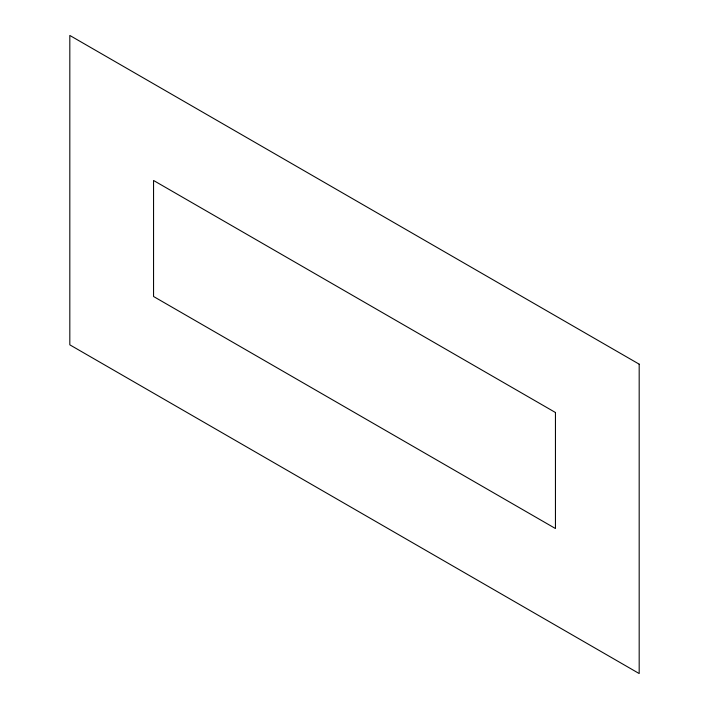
<?xml version="1.0" encoding="UTF-8"?>
<svg xmlns="http://www.w3.org/2000/svg" width="709" height="709" viewBox="0 0 709 709"><rect width="100%" height="100%" fill="white"/><g stroke="black" fill="none" stroke-linecap="round" stroke-linejoin="round"><path stroke-width="1.06" d="M639.181 364.169L69.819 35.45L69.819 344.831L639.181 673.55L639.181 364.169M555.448 412.505L153.552 180.476L153.552 296.495L555.448 528.524L555.448 412.505"/></g></svg>
